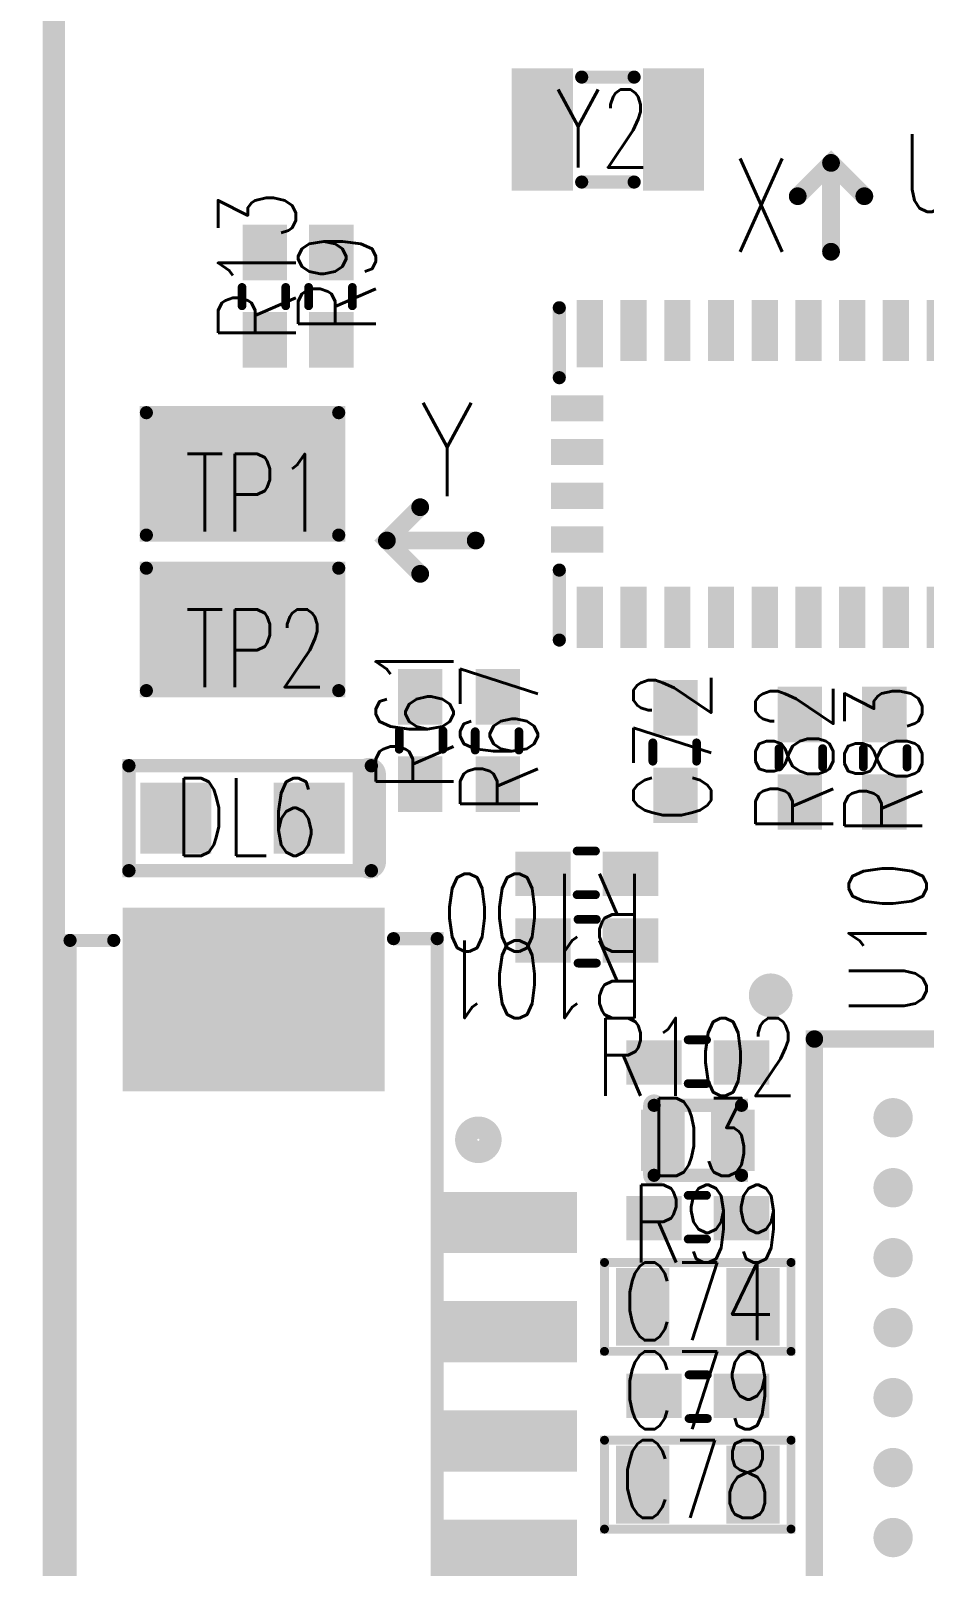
# Model space of a CAD drawing. Extents: x -0.5 to 45.5, y -0.5 to 45.5.
# Drawn here: x -0.26 to 9.96, y 12.53 to 30.09 of the extents above; entities that cross this region are included whole.
import ezdxf

# ---------------------------------------------------------------- set-up
doc = ezdxf.new("R2010")
doc.units = 0
doc.layers.get('0').update_dxf_attribs({"linetype": 'CONTINUOUS'})
for name, color, linetype in [('2D_LINE_22', 6, 'CONTINUOUS'), ('BOARD_OUTLINE_00', 5, 'CONTINUOUS'), ('DRIL_NPLTE_THRU_01', 3, 'CONTINUOUS'), ('DRIL_NPLTE_THRU_02', 23, 'CONTINUOUS'), ('DRIL_NPLTE_THRU_03', 2, 'CONTINUOUS'), ('DRIL_NPLTE_THRU_04', 4, 'CONTINUOUS'), ('DRIL_NPLTE_THRU_05', 43, 'CONTINUOUS'), ('DRIL_NPLTE_THRU_06', 1, 'CONTINUOUS'), ('DRIL_PLTE_THRU_01', 3, 'CONTINUOUS'), ('DRIL_PLTE_THRU_02', 23, 'CONTINUOUS'), ('DRIL_PLTE_THRU_03', 2, 'CONTINUOUS'), ('DRIL_PLTE_THRU_04', 4, 'CONTINUOUS'), ('DRIL_PLTE_THRU_05', 43, 'CONTINUOUS'), ('DRIL_PLTE_THRU_06', 1, 'CONTINUOUS'), ('PADS_BOT', 1, 'CONTINUOUS'), ('PADS_INNER', 3, 'CONTINUOUS'), ('PADS_TOP', 3, 'CONTINUOUS'), ('PART_NAME_01', 6, 'CONTINUOUS'), ('PART_TOP_2DLINE_00', 6, 'CONTINUOUS'), ('PART_TOP_2DLINE_01', 6, 'CONTINUOUS'), ('TEXT_22', 6, 'CONTINUOUS')]:
    doc.layers.add(name, color=color, linetype=linetype)
doc.styles.add('W0$1524', font='simplex', dxfattribs={"width": 0.75})
doc.styles.add('W0$2032', font='simplex', dxfattribs={"width": 0.75})

# ---------------------------------------------------------------- blocks, each defined once
blk = doc.blocks.new('BOARD_152')
at = {"layer": 'BOARD_OUTLINE_00', "const_width": 0.254}
blk.add_lwpolyline([(13.5, 37.5), (58.5, 37.5), (58.5, 82.5), (13.5, 82.5)], close=True, dxfattribs=at)
blk = doc.blocks.new('SMOOTH_0$2032')
at = {"const_width": 0.1016}
blk.add_lwpolyline([(-0.0508, 0, 1), (0.0508, 0, 1)], format="xyb", close=True, dxfattribs=at)
blk = doc.blocks.new('DRAWING_57')
at = {"layer": '2D_LINE_22', "const_width": 0.203}
blk.add_lwpolyline([(0, 0), (0, 1.016)], dxfattribs=at)
at = {"layer": '2D_LINE_22'}
for p in [(0, 1.016), (0, 0)]:
    blk.add_blockref('SMOOTH_0$2032', p, dxfattribs=at)
blk = doc.blocks.new('DRAWING_58')
at = {"layer": '2D_LINE_22', "const_width": 0.203}
blk.add_lwpolyline([(0, 0), (0.381, 0.381), (0.762, 0)], dxfattribs=at)
at = {"layer": '2D_LINE_22'}
for p in [(0.381, 0.381), (0, 0), (0.762, 0)]:
    blk.add_blockref('SMOOTH_0$2032', p, dxfattribs=at)
blk = doc.blocks.new('DRAWING_59')
at = {"layer": '2D_LINE_22', "const_width": 0.203}
blk.add_lwpolyline([(0, 0), (-1.016, 0)], dxfattribs=at)
at = {"layer": '2D_LINE_22'}
for p in [(-1.016, 0), (0, 0)]:
    blk.add_blockref('SMOOTH_0$2032', p, dxfattribs=at)
blk = doc.blocks.new('DRAWING_60')
at = {"layer": '2D_LINE_22', "const_width": 0.203}
blk.add_lwpolyline([(0, 0), (-0.381, 0.381), (0, 0.762)], dxfattribs=at)
at = {"layer": '2D_LINE_22'}
for p in [(0, 0.762), (-0.381, 0.381), (0, 0)]:
    blk.add_blockref('SMOOTH_0$2032', p, dxfattribs=at)
blk = doc.blocks.new('SMOOTH_0$1')
at = {"const_width": 0.05}
blk.add_lwpolyline([(-0.025, 0, 1), (0.025, 0, 1)], format="xyb", close=True, dxfattribs=at)
blk = doc.blocks.new('PART_BODY_TOP_22')
at = {"layer": 'PART_TOP_2DLINE_00', "const_width": 0.1}
for points in [[(0.1, 0.26), (-0.11, 0.26)], [(0.1, -0.24), (-0.11, -0.24)]]:
    blk.add_lwpolyline(points, dxfattribs=at)
at = {"layer": 'PART_TOP_2DLINE_00'}
for p in [(-0.11, 0.26), (0.1, 0.26), (-0.11, -0.24), (0.1, -0.24)]:
    blk.add_blockref('SMOOTH_0$1', p, dxfattribs=at)
blk = doc.blocks.new('DRIL_HOLE_0')
blk.add_lwpolyline([(0, 0, 1), (0, 0, 1)], format="xyb", close=True)
blk = doc.blocks.new('PAD_0')
blk.add_lwpolyline([(0, 0, 1), (0, 0, 1)], format="xyb", close=True)
blk = doc.blocks.new('PAD_1')
at = {"const_width": 0.508}
blk.add_lwpolyline([(-0.3175, 0), (0.3175, 0)], dxfattribs=at)
blk = doc.blocks.new('STK_TOP_6')
at = {"layer": 'DRIL_PLTE_THRU_01'}
blk.add_blockref('DRIL_HOLE_0', (0, 0), dxfattribs=at)
at = {"layer": 'DRIL_PLTE_THRU_02'}
blk.add_blockref('DRIL_HOLE_0', (0, 0), dxfattribs=at)
at = {"layer": 'DRIL_PLTE_THRU_03'}
blk.add_blockref('DRIL_HOLE_0', (0, 0), dxfattribs=at)
at = {"layer": 'DRIL_PLTE_THRU_04'}
blk.add_blockref('DRIL_HOLE_0', (0, 0), dxfattribs=at)
at = {"layer": 'DRIL_PLTE_THRU_05'}
blk.add_blockref('DRIL_HOLE_0', (0, 0), dxfattribs=at)
at = {"layer": 'DRIL_PLTE_THRU_06'}
blk.add_blockref('DRIL_HOLE_0', (0, 0), dxfattribs=at)
at = {"layer": 'PADS_BOT'}
blk.add_blockref('PAD_0', (0, 0), dxfattribs=at)
at = {"layer": 'PADS_INNER'}
blk.add_blockref('PAD_0', (0, 0), dxfattribs=at)
at = {"layer": 'PADS_TOP'}
blk.add_blockref('PAD_1', (0, 0), dxfattribs=at)
blk = doc.blocks.new('SYM_TOP_2')
for name, p in [('STK_TOP_6', (-0.5, 0)), ('PART_BODY_TOP_22', (0, 0)), ('STK_TOP_6', (0.5, 0))]:
    blk.add_blockref(name, p)
blk = doc.blocks.new('PART_TOP_69')
blk.add_blockref('SYM_TOP_2', (0, 0))
at = {"layer": 'PART_NAME_01', "style": 'W0$1524', "width": 0.75}
blk.add_text('C72', height=0.889, dxfattribs=at).set_placement((-0.8128, -0.4064))
blk = doc.blocks.new('SMOOTH_0$1016')
at = {"const_width": 0.0508}
blk.add_lwpolyline([(-0.0254, 0, 1), (0.0254, 0, 1)], format="xyb", close=True, dxfattribs=at)
blk = doc.blocks.new('PART_BODY_TOP_23')
at = {"layer": 'PART_TOP_2DLINE_01', "const_width": 0.1016}
blk.add_lwpolyline([(-1.0668, 0.508), (-1.0668, -0.508), (1.0668, -0.508), (1.0668, 0.508), (-1.0668, 0.508)], dxfattribs=at)
at = {"layer": 'PART_TOP_2DLINE_01'}
for p in [(-1.0668, 0.508), (-1.0668, 0.508), (1.0668, 0.508), (-1.0668, -0.508), (1.0668, -0.508)]:
    blk.add_blockref('SMOOTH_0$1016', p, dxfattribs=at)
blk = doc.blocks.new('PAD_2')
at = {"const_width": 0.6096}
blk.add_lwpolyline([(-0.4445, 0), (0.4445, 0)], dxfattribs=at)
blk = doc.blocks.new('STK_TOP_7')
at = {"layer": 'DRIL_NPLTE_THRU_01'}
blk.add_blockref('DRIL_HOLE_0', (0, 0), dxfattribs=at)
at = {"layer": 'DRIL_NPLTE_THRU_02'}
blk.add_blockref('DRIL_HOLE_0', (0, 0), dxfattribs=at)
at = {"layer": 'DRIL_NPLTE_THRU_03'}
blk.add_blockref('DRIL_HOLE_0', (0, 0), dxfattribs=at)
at = {"layer": 'DRIL_NPLTE_THRU_04'}
blk.add_blockref('DRIL_HOLE_0', (0, 0), dxfattribs=at)
at = {"layer": 'DRIL_NPLTE_THRU_05'}
blk.add_blockref('DRIL_HOLE_0', (0, 0), dxfattribs=at)
at = {"layer": 'DRIL_NPLTE_THRU_06'}
blk.add_blockref('DRIL_HOLE_0', (0, 0), dxfattribs=at)
at = {"layer": 'PADS_BOT'}
blk.add_blockref('PAD_0', (0, 0), dxfattribs=at)
at = {"layer": 'PADS_INNER'}
blk.add_blockref('PAD_0', (0, 0), dxfattribs=at)
at = {"layer": 'PADS_TOP', "rotation": 90}
blk.add_blockref('PAD_2', (0, 0), dxfattribs=at)
blk = doc.blocks.new('SYM_TOP_3')
for name, p in [('STK_TOP_7', (-0.63, 0)), ('STK_TOP_7', (0.63, 0)), ('PART_BODY_TOP_23', (0, 0))]:
    blk.add_blockref(name, p)
blk = doc.blocks.new('PART_TOP_71')
blk.add_blockref('SYM_TOP_3', (0, 0))
at = {"layer": 'PART_NAME_01', "style": 'W0$1524', "width": 0.75}
blk.add_text('C74', height=0.889, rotation=180, dxfattribs=at).set_placement((0.8636, 0.381))
blk = doc.blocks.new('PART_TOP_75')
blk.add_blockref('SYM_TOP_3', (0, 0))
at = {"layer": 'PART_NAME_01', "style": 'W0$1524', "width": 0.75}
blk.add_text('C78', height=0.889, rotation=180, dxfattribs=at).set_placement((0.889, 0.381))
blk = doc.blocks.new('PART_TOP_76')
blk.add_blockref('SYM_TOP_2', (0, 0))
at = {"layer": 'PART_NAME_01', "style": 'W0$1524', "width": 0.75}
blk.add_text('C79', height=0.889, rotation=180, dxfattribs=at).set_placement((0.8636, 0.381))
blk = doc.blocks.new('SMOOTH_0$1524')
at = {"const_width": 0.0762}
blk.add_lwpolyline([(-0.0381, 0, 1), (0.0381, 0, 1)], format="xyb", close=True, dxfattribs=at)
blk = doc.blocks.new('SMOOTH_0$381')
at = {"const_width": 0.1905}
blk.add_lwpolyline([(-0.09525, 0, 1), (0.09525, 0, 1)], format="xyb", close=True, dxfattribs=at)
blk = doc.blocks.new('PART_BODY_TOP_31')
at = {"layer": 'PART_TOP_2DLINE_01'}
for points, const_width in [([(-0.6, -1.4732), (0.6, -1.4732), (0.6, 1.3), (-0.6, 1.3), (-0.6, -1.4732)], 0.1524), ([(-0.5, -1.4498), (0.5, -1.4498)], 0.381)]:
    blk.add_lwpolyline(points, dxfattribs=dict(at, const_width=const_width))
for name, p in [('SMOOTH_0$1524', (-0.6, 1.3)), ('SMOOTH_0$1524', (0.6, 1.3)), ('SMOOTH_0$381', (-0.5, -1.4498)), ('SMOOTH_0$1524', (-0.6, -1.4732)), ('SMOOTH_0$1524', (-0.6, -1.4732)), ('SMOOTH_0$381', (0.5, -1.4498)), ('SMOOTH_0$1524', (0.6, -1.4732))]:
    blk.add_blockref(name, p, dxfattribs=at)
blk = doc.blocks.new('PAD_7')
at = {"const_width": 0.8128}
blk.add_lwpolyline([(-0.4064, 0), (0.4064, 0)], dxfattribs=at)
blk = doc.blocks.new('STK_TOP_16')
at = {"layer": 'DRIL_NPLTE_THRU_01'}
blk.add_blockref('DRIL_HOLE_0', (0, 0), dxfattribs=at)
at = {"layer": 'DRIL_NPLTE_THRU_02'}
blk.add_blockref('DRIL_HOLE_0', (0, 0), dxfattribs=at)
at = {"layer": 'DRIL_NPLTE_THRU_03'}
blk.add_blockref('DRIL_HOLE_0', (0, 0), dxfattribs=at)
at = {"layer": 'DRIL_NPLTE_THRU_04'}
blk.add_blockref('DRIL_HOLE_0', (0, 0), dxfattribs=at)
at = {"layer": 'DRIL_NPLTE_THRU_05'}
blk.add_blockref('DRIL_HOLE_0', (0, 0), dxfattribs=at)
at = {"layer": 'DRIL_NPLTE_THRU_06'}
blk.add_blockref('DRIL_HOLE_0', (0, 0), dxfattribs=at)
at = {"layer": 'PADS_BOT'}
blk.add_blockref('PAD_0', (0, 0), dxfattribs=at)
at = {"layer": 'PADS_INNER'}
blk.add_blockref('PAD_0', (0, 0), dxfattribs=at)
at = {"layer": 'PADS_TOP'}
blk.add_blockref('PAD_7', (0, 0), dxfattribs=at)
blk = doc.blocks.new('SYM_TOP_11')
for name, p in [('PART_BODY_TOP_31', (0, 0)), ('STK_TOP_16', (0, 0.762)), ('STK_TOP_16', (0, -0.762))]:
    blk.add_blockref(name, p)
blk = doc.blocks.new('PART_TOP_101')
blk.add_blockref('SYM_TOP_11', (0, 0))
at = {"layer": 'PART_NAME_01', "style": 'W0$1524', "width": 0.75}
blk.add_text('DL6', height=0.889, rotation=270, dxfattribs=at).set_placement((-0.4318, 0.7874))
blk = doc.blocks.new('SMOOTH_0$15')
at = {"const_width": 0.075}
blk.add_lwpolyline([(-0.0375, 0, 1), (0.0375, 0, 1)], format="xyb", close=True, dxfattribs=at)
blk = doc.blocks.new('PART_BODY_TOP_34')
at = {"layer": 'PART_TOP_2DLINE_01', "const_width": 0.254}
blk.add_lwpolyline([(-3.93072, 2.57, 1), (-4.20928, 2.57, 1)], format="xyb", close=True, dxfattribs=at)
at = {"layer": 'PART_TOP_2DLINE_01', "const_width": 0.15}
for points in [[(-6.37, 1.6), (-6.37, 2.1), (6.37, 2.1), (6.37, 1.6)], [(-6.35, -1.6), (-6.35, -2.1), (6.38, -2.1), (6.38, -1.6)]]:
    blk.add_lwpolyline(points, dxfattribs=at)
at = {"layer": 'PART_TOP_2DLINE_01'}
for p in [(-6.37, 2.1), (6.37, 2.1), (-6.37, 1.6), (6.37, 1.6), (-6.35, -1.6), (6.38, -1.6), (-6.35, -2.1), (6.38, -2.1)]:
    blk.add_blockref('SMOOTH_0$15', p, dxfattribs=at)
blk = doc.blocks.new('PAD_9')
at = {"const_width": 0.7}
blk.add_lwpolyline([(-0.8, 0), (0.8, 0)], dxfattribs=at)
blk = doc.blocks.new('STK_TOP_21')
at = {"layer": 'DRIL_NPLTE_THRU_01'}
blk.add_blockref('DRIL_HOLE_0', (0, 0), dxfattribs=at)
at = {"layer": 'DRIL_NPLTE_THRU_02'}
blk.add_blockref('DRIL_HOLE_0', (0, 0), dxfattribs=at)
at = {"layer": 'DRIL_NPLTE_THRU_03'}
blk.add_blockref('DRIL_HOLE_0', (0, 0), dxfattribs=at)
at = {"layer": 'DRIL_NPLTE_THRU_04'}
blk.add_blockref('DRIL_HOLE_0', (0, 0), dxfattribs=at)
at = {"layer": 'DRIL_NPLTE_THRU_05'}
blk.add_blockref('DRIL_HOLE_0', (0, 0), dxfattribs=at)
at = {"layer": 'DRIL_NPLTE_THRU_06'}
blk.add_blockref('DRIL_HOLE_0', (0, 0), dxfattribs=at)
at = {"layer": 'PADS_BOT'}
blk.add_blockref('PAD_0', (0, 0), dxfattribs=at)
at = {"layer": 'PADS_INNER'}
blk.add_blockref('PAD_0', (0, 0), dxfattribs=at)
at = {"layer": 'PADS_TOP', "rotation": 90}
blk.add_blockref('PAD_9', (0, 0), dxfattribs=at)
blk = doc.blocks.new('PAD_10')
at = {"const_width": 2.1}
blk.add_lwpolyline([(-1.5, 0), (1.5, 0)], dxfattribs=at)
blk = doc.blocks.new('STK_TOP_22')
at = {"layer": 'DRIL_NPLTE_THRU_01'}
blk.add_blockref('DRIL_HOLE_0', (0, 0), dxfattribs=at)
at = {"layer": 'DRIL_NPLTE_THRU_02'}
blk.add_blockref('DRIL_HOLE_0', (0, 0), dxfattribs=at)
at = {"layer": 'DRIL_NPLTE_THRU_03'}
blk.add_blockref('DRIL_HOLE_0', (0, 0), dxfattribs=at)
at = {"layer": 'DRIL_NPLTE_THRU_04'}
blk.add_blockref('DRIL_HOLE_0', (0, 0), dxfattribs=at)
at = {"layer": 'DRIL_NPLTE_THRU_05'}
blk.add_blockref('DRIL_HOLE_0', (0, 0), dxfattribs=at)
at = {"layer": 'DRIL_NPLTE_THRU_06'}
blk.add_blockref('DRIL_HOLE_0', (0, 0), dxfattribs=at)
at = {"layer": 'PADS_BOT'}
blk.add_blockref('PAD_0', (0, 0), dxfattribs=at)
at = {"layer": 'PADS_INNER'}
blk.add_blockref('PAD_0', (0, 0), dxfattribs=at)
at = {"layer": 'PADS_TOP', "rotation": 90}
blk.add_blockref('PAD_10', (0, 0), dxfattribs=at)
blk = doc.blocks.new('SYM_TOP_14')
for name, p in [('STK_TOP_21', (-3.125, 2.9)), ('STK_TOP_21', (-1.875, 2.9)), ('STK_TOP_21', (-0.625, 2.9)), ('STK_TOP_21', (0.625, 2.9)), ('STK_TOP_21', (1.875, 2.9)), ('STK_TOP_21', (3.125, 2.9)), ('PART_BODY_TOP_34', (0, 0)), ('STK_TOP_22', (-5.675, 0)), ('STK_TOP_22', (5.675, 0))]:
    blk.add_blockref(name, p)
blk = doc.blocks.new('PART_TOP_120')
blk.add_blockref('SYM_TOP_14', (0, 0))
at = {"layer": 'PART_NAME_01', "style": 'W0$1524', "width": 0.75}
blk.add_text('J1', height=0.889, rotation=90, dxfattribs=at).set_placement((7.9248, 1.2446))
blk = doc.blocks.new('PART_TOP_140')
blk.add_blockref('SYM_TOP_2', (0, 0))
at = {"layer": 'PART_NAME_01', "style": 'W0$1524', "width": 0.75}
blk.add_text('R100', height=0.889, rotation=180, dxfattribs=at).set_placement((0.6604, 0))
blk = doc.blocks.new('PART_TOP_141')
blk.add_blockref('SYM_TOP_2', (0, 0))
at = {"layer": 'PART_NAME_01', "style": 'W0$1524', "width": 0.75}
blk.add_text('R101', height=0.889, dxfattribs=at).set_placement((-0.6604, 0))
blk = doc.blocks.new('PART_TOP_142')
blk.add_blockref('SYM_TOP_2', (0, 0))
at = {"layer": 'PART_NAME_01', "style": 'W0$1524', "width": 0.75}
blk.add_text('R102', height=0.889, dxfattribs=at).set_placement((-1.1684, -0.381))
blk = doc.blocks.new('PART_TOP_150')
blk.add_blockref('SYM_TOP_2', (0, 0))
at = {"layer": 'PART_NAME_01', "style": 'W0$1524', "width": 0.75}
blk.add_text('R13', height=0.889, dxfattribs=at).set_placement((-0.5334, -0.3556))
blk = doc.blocks.new('PART_TOP_203')
blk.add_blockref('SYM_TOP_2', (0, 0))
at = {"layer": 'PART_NAME_01', "style": 'W0$1524', "width": 0.75}
blk.add_text('R61', height=0.889, rotation=180, dxfattribs=at).set_placement((0.584, 0.381))
blk = doc.blocks.new('PART_TOP_209')
blk.add_blockref('SYM_TOP_2', (0, 0))
at = {"layer": 'PART_NAME_01', "style": 'W0$1524', "width": 0.75}
blk.add_text('R67', height=0.889, dxfattribs=at).set_placement((-0.8382, -0.4572))
blk = doc.blocks.new('PART_TOP_226')
blk.add_blockref('SYM_TOP_2', (0, 0))
at = {"layer": 'PART_NAME_01', "style": 'W0$1524', "width": 0.75}
blk.add_text('R82', height=0.889, rotation=180, dxfattribs=at).set_placement((0.8636, 0.381))
blk = doc.blocks.new('PART_TOP_227')
blk.add_blockref('SYM_TOP_2', (0, 0))
at = {"layer": 'PART_NAME_01', "style": 'W0$1524', "width": 0.75}
blk.add_text('R83', height=0.889, rotation=180, dxfattribs=at).set_placement((0.889, 0.432))
blk = doc.blocks.new('PART_TOP_234')
blk.add_blockref('SYM_TOP_2', (0, 0))
at = {"layer": 'PART_NAME_01', "style": 'W0$1524', "width": 0.75}
blk.add_text('R9', height=0.889, dxfattribs=at).set_placement((-0.4318, -0.508))
blk = doc.blocks.new('PART_TOP_244')
blk.add_blockref('SYM_TOP_2', (0, 0))
at = {"layer": 'PART_NAME_01', "style": 'W0$1524', "width": 0.75}
blk.add_text('R99', height=0.889, dxfattribs=at).set_placement((-0.762, -0.508))
blk = doc.blocks.new('SMOOTH_0$2')
at = {"const_width": 0.1}
blk.add_lwpolyline([(-0.05, 0, 1), (0.05, 0, 1)], format="xyb", close=True, dxfattribs=at)
blk = doc.blocks.new('PART_BODY_TOP_46')
at = {"layer": 'PART_TOP_2DLINE_01', "const_width": 0.2}
blk.add_lwpolyline([(-4.5, -4.5), (-4.5, 3.7), (-3.7, 4.5), (4.5, 4.5), (4.5, -4.5)], close=True, dxfattribs=at)
at = {"layer": 'PART_TOP_2DLINE_01'}
for p in [(-3.7, 4.5), (4.5, 4.5), (-4.5, 3.7), (-4.5, -4.5), (4.5, -4.5)]:
    blk.add_blockref('SMOOTH_0$2', p, dxfattribs=at)
blk = doc.blocks.new('PAD_17')
at = {"const_width": 0.225}
blk.add_lwpolyline([(0, -0.1125, 1), (0, 0.1125, 1)], format="xyb", close=True, dxfattribs=at)
blk = doc.blocks.new('STK_TOP_34')
at = {"layer": 'DRIL_NPLTE_THRU_01'}
blk.add_blockref('DRIL_HOLE_0', (0, 0), dxfattribs=at)
at = {"layer": 'DRIL_NPLTE_THRU_02'}
blk.add_blockref('DRIL_HOLE_0', (0, 0), dxfattribs=at)
at = {"layer": 'DRIL_NPLTE_THRU_03'}
blk.add_blockref('DRIL_HOLE_0', (0, 0), dxfattribs=at)
at = {"layer": 'DRIL_NPLTE_THRU_04'}
blk.add_blockref('DRIL_HOLE_0', (0, 0), dxfattribs=at)
at = {"layer": 'DRIL_NPLTE_THRU_05'}
blk.add_blockref('DRIL_HOLE_0', (0, 0), dxfattribs=at)
at = {"layer": 'DRIL_NPLTE_THRU_06'}
blk.add_blockref('DRIL_HOLE_0', (0, 0), dxfattribs=at)
at = {"layer": 'PADS_BOT'}
blk.add_blockref('PAD_0', (0, 0), dxfattribs=at)
at = {"layer": 'PADS_INNER'}
blk.add_blockref('PAD_0', (0, 0), dxfattribs=at)
at = {"layer": 'PADS_TOP'}
blk.add_blockref('PAD_17', (0, 0), dxfattribs=at)
blk = doc.blocks.new('PAD_16')
at = {"const_width": 0.25}
blk.add_lwpolyline([(0, -0.125, 1), (0, 0.125, 1)], format="xyb", close=True, dxfattribs=at)
blk = doc.blocks.new('STK_TOP_33')
at = {"layer": 'DRIL_NPLTE_THRU_01'}
blk.add_blockref('DRIL_HOLE_0', (0, 0), dxfattribs=at)
at = {"layer": 'DRIL_NPLTE_THRU_02'}
blk.add_blockref('DRIL_HOLE_0', (0, 0), dxfattribs=at)
at = {"layer": 'DRIL_NPLTE_THRU_03'}
blk.add_blockref('DRIL_HOLE_0', (0, 0), dxfattribs=at)
at = {"layer": 'DRIL_NPLTE_THRU_04'}
blk.add_blockref('DRIL_HOLE_0', (0, 0), dxfattribs=at)
at = {"layer": 'DRIL_NPLTE_THRU_05'}
blk.add_blockref('DRIL_HOLE_0', (0, 0), dxfattribs=at)
at = {"layer": 'DRIL_NPLTE_THRU_06'}
blk.add_blockref('DRIL_HOLE_0', (0, 0), dxfattribs=at)
at = {"layer": 'PADS_BOT'}
blk.add_blockref('PAD_0', (0, 0), dxfattribs=at)
at = {"layer": 'PADS_INNER'}
blk.add_blockref('PAD_0', (0, 0), dxfattribs=at)
at = {"layer": 'PADS_TOP'}
blk.add_blockref('PAD_16', (0, 0), dxfattribs=at)
blk = doc.blocks.new('SYM_TOP_26')
for name, p in [('STK_TOP_33', (4.9, 5.2)), ('PART_BODY_TOP_46', (0, 0)), ('STK_TOP_34', (-3.6, 3.6)), ('STK_TOP_34', (-2.8, 3.6)), ('STK_TOP_34', (-2, 3.6)), ('STK_TOP_34', (-1.2, 3.6)), ('STK_TOP_34', (-0.4, 3.6)), ('STK_TOP_34', (0.4, 3.6)), ('STK_TOP_34', (1.2, 3.6)), ('STK_TOP_34', (2, 3.6)), ('STK_TOP_34', (2.8, 3.6)), ('STK_TOP_34', (3.6, 3.6)), ('STK_TOP_34', (-3.6, 2.8)), ('STK_TOP_34', (-2.8, 2.8)), ('STK_TOP_34', (-2, 2.8)), ('STK_TOP_34', (-1.2, 2.8)), ('STK_TOP_34', (-0.4, 2.8)), ('STK_TOP_34', (0.4, 2.8)), ('STK_TOP_34', (1.2, 2.8)), ('STK_TOP_34', (2, 2.8)), ('STK_TOP_34', (2.8, 2.8)), ('STK_TOP_34', (3.6, 2.8)), ('STK_TOP_34', (-3.6, 2)), ('STK_TOP_34', (-2.8, 2)), ('STK_TOP_34', (-2, 2)), ('STK_TOP_34', (-1.2, 2)), ('STK_TOP_34', (-0.4, 2)), ('STK_TOP_34', (0.4, 2)), ('STK_TOP_34', (1.2, 2)), ('STK_TOP_34', (2, 2)), ('STK_TOP_34', (2.8, 2)), ('STK_TOP_34', (3.6, 2)), ('STK_TOP_34', (-3.6, 1.2)), ('STK_TOP_34', (-2.8, 1.2)), ('STK_TOP_34', (-2, 1.2)), ('STK_TOP_34', (-1.2, 1.2)), ('STK_TOP_34', (-0.4, 1.2)), ('STK_TOP_34', (0.4, 1.2)), ('STK_TOP_34', (1.2, 1.2)), ('STK_TOP_34', (2, 1.2)), ('STK_TOP_34', (2.8, 1.2)), ('STK_TOP_34', (3.6, 1.2)), ('STK_TOP_34', (-3.6, 0.4)), ('STK_TOP_34', (-2.8, 0.4)), ('STK_TOP_34', (-2, 0.4)), ('STK_TOP_34', (-1.2, 0.4)), ('STK_TOP_34', (-0.4, 0.4)), ('STK_TOP_34', (0.4, 0.4)), ('STK_TOP_34', (1.2, 0.4)), ('STK_TOP_34', (2, 0.4)), ('STK_TOP_34', (2.8, 0.4)), ('STK_TOP_34', (3.6, 0.4)), ('STK_TOP_34', (-3.6, -0.4)), ('STK_TOP_34', (-2.8, -0.4)), ('STK_TOP_34', (-2, -0.4)), ('STK_TOP_34', (-1.2, -0.4)), ('STK_TOP_34', (-0.4, -0.4)), ('STK_TOP_34', (0.4, -0.4)), ('STK_TOP_34', (1.2, -0.4)), ('STK_TOP_34', (2, -0.4)), ('STK_TOP_34', (2.8, -0.4)), ('STK_TOP_34', (3.6, -0.4)), ('STK_TOP_34', (-3.6, -1.2)), ('STK_TOP_34', (-2.8, -1.2)), ('STK_TOP_34', (-2, -1.2)), ('STK_TOP_34', (-1.2, -1.2)), ('STK_TOP_34', (-0.4, -1.2)), ('STK_TOP_34', (0.4, -1.2)), ('STK_TOP_34', (1.2, -1.2)), ('STK_TOP_34', (2, -1.2)), ('STK_TOP_34', (2.8, -1.2)), ('STK_TOP_34', (3.6, -1.2)), ('STK_TOP_34', (-3.6, -2)), ('STK_TOP_34', (-2.8, -2)), ('STK_TOP_34', (-2, -2)), ('STK_TOP_34', (-1.2, -2)), ('STK_TOP_34', (-0.4, -2)), ('STK_TOP_34', (0.4, -2)), ('STK_TOP_34', (1.2, -2)), ('STK_TOP_34', (2, -2)), ('STK_TOP_34', (2.8, -2)), ('STK_TOP_34', (3.6, -2)), ('STK_TOP_34', (-3.6, -2.8)), ('STK_TOP_34', (-2.8, -2.8)), ('STK_TOP_34', (-2, -2.8)), ('STK_TOP_34', (-1.2, -2.8)), ('STK_TOP_34', (-0.4, -2.8)), ('STK_TOP_34', (0.4, -2.8)), ('STK_TOP_34', (1.2, -2.8)), ('STK_TOP_34', (2, -2.8)), ('STK_TOP_34', (2.8, -2.8)), ('STK_TOP_34', (3.6, -2.8)), ('STK_TOP_34', (-3.6, -3.6)), ('STK_TOP_34', (-2.8, -3.6)), ('STK_TOP_34', (-2, -3.6)), ('STK_TOP_34', (-1.2, -3.6)), ('STK_TOP_34', (-0.4, -3.6)), ('STK_TOP_34', (0.4, -3.6)), ('STK_TOP_34', (1.2, -3.6)), ('STK_TOP_34', (2, -3.6)), ('STK_TOP_34', (2.8, -3.6)), ('STK_TOP_34', (3.6, -3.6)), ('STK_TOP_33', (-5, -5))]:
    blk.add_blockref(name, p)
blk = doc.blocks.new('PART_TOP_247')
blk.add_blockref('SYM_TOP_26', (0, 0))
at = {"layer": 'PART_NAME_01', "style": 'W0$1524', "width": 0.75}
blk.add_text('U10', height=0.889, rotation=180, dxfattribs=at).set_placement((-4.764, -3.218))
blk = doc.blocks.new('PART_BODY_TOP_53')
at = {"layer": 'PART_TOP_2DLINE_01', "const_width": 0.15}
for points in [[(0.45, 0.6), (1.05, 0.6)], [(1.05, -0.6), (0.45, -0.6)]]:
    blk.add_lwpolyline(points, dxfattribs=at)
at = {"layer": 'PART_TOP_2DLINE_01'}
for p in [(0.45, 0.6), (1.05, 0.6), (0.45, -0.6), (1.05, -0.6)]:
    blk.add_blockref('SMOOTH_0$15', p, dxfattribs=at)
blk = doc.blocks.new('PAD_25')
at = {"const_width": 0.7}
blk.add_lwpolyline([(-0.7, 0), (0.7, 0)], dxfattribs=at)
blk = doc.blocks.new('STK_TOP_44')
at = {"layer": 'DRIL_NPLTE_THRU_01'}
blk.add_blockref('DRIL_HOLE_0', (0, 0), dxfattribs=at)
at = {"layer": 'DRIL_NPLTE_THRU_02'}
blk.add_blockref('DRIL_HOLE_0', (0, 0), dxfattribs=at)
at = {"layer": 'DRIL_NPLTE_THRU_03'}
blk.add_blockref('DRIL_HOLE_0', (0, 0), dxfattribs=at)
at = {"layer": 'DRIL_NPLTE_THRU_04'}
blk.add_blockref('DRIL_HOLE_0', (0, 0), dxfattribs=at)
at = {"layer": 'DRIL_NPLTE_THRU_05'}
blk.add_blockref('DRIL_HOLE_0', (0, 0), dxfattribs=at)
at = {"layer": 'DRIL_NPLTE_THRU_06'}
blk.add_blockref('DRIL_HOLE_0', (0, 0), dxfattribs=at)
at = {"layer": 'PADS_BOT'}
blk.add_blockref('PAD_0', (0, 0), dxfattribs=at)
at = {"layer": 'PADS_INNER'}
blk.add_blockref('PAD_0', (0, 0), dxfattribs=at)
at = {"layer": 'PADS_TOP', "rotation": 90}
blk.add_blockref('PAD_25', (0, 0), dxfattribs=at)
blk = doc.blocks.new('SYM_TOP_33')
for name, p in [('STK_TOP_44', (0, 0)), ('STK_TOP_44', (1.5, 0)), ('PART_BODY_TOP_53', (0, 0))]:
    blk.add_blockref(name, p)
blk = doc.blocks.new('PART_TOP_256')
blk.add_blockref('SYM_TOP_33', (0, 0))
at = {"layer": 'PART_NAME_01', "style": 'W0$1524', "width": 0.75}
blk.add_text('Y2', height=0.889, dxfattribs=at).set_placement((0.1524, -0.4318))
blk = doc.blocks.new('PART_BODY_TOP_55')
at = {"layer": 'PART_TOP_2DLINE_01', "const_width": 0.15}
for points in [[(-2.6, 1.9), (-2.6, 1.1)], [(2.6, 1.9), (2.6, 1.1)], [(-2.6, -1.1), (-2.6, -1.9)], [(2.6, -1.1), (2.6, -1.9)]]:
    blk.add_lwpolyline(points, dxfattribs=at)
at = {"layer": 'PART_TOP_2DLINE_01'}
for p in [(-2.6, 1.9), (2.6, 1.9), (-2.6, 1.1), (2.6, 1.1), (-2.6, -1.1), (2.6, -1.1), (-2.6, -1.9), (2.6, -1.9)]:
    blk.add_blockref('SMOOTH_0$15', p, dxfattribs=at)
blk = doc.blocks.new('PAD_27')
at = {"const_width": 0.3}
blk.add_lwpolyline([(-0.385, 0), (0.385, 0)], dxfattribs=at)
blk = doc.blocks.new('STK_TOP_47')
at = {"layer": 'DRIL_NPLTE_THRU_01'}
blk.add_blockref('DRIL_HOLE_0', (0, 0), dxfattribs=at)
at = {"layer": 'DRIL_NPLTE_THRU_02'}
blk.add_blockref('DRIL_HOLE_0', (0, 0), dxfattribs=at)
at = {"layer": 'DRIL_NPLTE_THRU_03'}
blk.add_blockref('DRIL_HOLE_0', (0, 0), dxfattribs=at)
at = {"layer": 'DRIL_NPLTE_THRU_04'}
blk.add_blockref('DRIL_HOLE_0', (0, 0), dxfattribs=at)
at = {"layer": 'DRIL_NPLTE_THRU_05'}
blk.add_blockref('DRIL_HOLE_0', (0, 0), dxfattribs=at)
at = {"layer": 'DRIL_NPLTE_THRU_06'}
blk.add_blockref('DRIL_HOLE_0', (0, 0), dxfattribs=at)
at = {"layer": 'PADS_BOT'}
blk.add_blockref('PAD_0', (0, 0), dxfattribs=at)
at = {"layer": 'PADS_INNER'}
blk.add_blockref('PAD_0', (0, 0), dxfattribs=at)
at = {"layer": 'PADS_TOP', "rotation": 90}
blk.add_blockref('PAD_27', (0, 0), dxfattribs=at)
blk = doc.blocks.new('PAD_28')
at = {"const_width": 0.3}
blk.add_lwpolyline([(-0.3, 0), (0.3, 0)], dxfattribs=at)
blk = doc.blocks.new('STK_TOP_48')
at = {"layer": 'DRIL_NPLTE_THRU_01'}
blk.add_blockref('DRIL_HOLE_0', (0, 0), dxfattribs=at)
at = {"layer": 'DRIL_NPLTE_THRU_02'}
blk.add_blockref('DRIL_HOLE_0', (0, 0), dxfattribs=at)
at = {"layer": 'DRIL_NPLTE_THRU_03'}
blk.add_blockref('DRIL_HOLE_0', (0, 0), dxfattribs=at)
at = {"layer": 'DRIL_NPLTE_THRU_04'}
blk.add_blockref('DRIL_HOLE_0', (0, 0), dxfattribs=at)
at = {"layer": 'DRIL_NPLTE_THRU_05'}
blk.add_blockref('DRIL_HOLE_0', (0, 0), dxfattribs=at)
at = {"layer": 'DRIL_NPLTE_THRU_06'}
blk.add_blockref('DRIL_HOLE_0', (0, 0), dxfattribs=at)
at = {"layer": 'PADS_BOT'}
blk.add_blockref('PAD_0', (0, 0), dxfattribs=at)
at = {"layer": 'PADS_INNER'}
blk.add_blockref('PAD_0', (0, 0), dxfattribs=at)
at = {"layer": 'PADS_TOP'}
blk.add_blockref('PAD_28', (0, 0), dxfattribs=at)
blk = doc.blocks.new('PAD_20')
at = {"const_width": 0.3}
blk.add_lwpolyline([(-0.35, 0), (0.35, 0)], dxfattribs=at)
blk = doc.blocks.new('STK_TOP_38')
at = {"layer": 'DRIL_NPLTE_THRU_01'}
blk.add_blockref('DRIL_HOLE_0', (0, 0), dxfattribs=at)
at = {"layer": 'DRIL_NPLTE_THRU_02'}
blk.add_blockref('DRIL_HOLE_0', (0, 0), dxfattribs=at)
at = {"layer": 'DRIL_NPLTE_THRU_03'}
blk.add_blockref('DRIL_HOLE_0', (0, 0), dxfattribs=at)
at = {"layer": 'DRIL_NPLTE_THRU_04'}
blk.add_blockref('DRIL_HOLE_0', (0, 0), dxfattribs=at)
at = {"layer": 'DRIL_NPLTE_THRU_05'}
blk.add_blockref('DRIL_HOLE_0', (0, 0), dxfattribs=at)
at = {"layer": 'DRIL_NPLTE_THRU_06'}
blk.add_blockref('DRIL_HOLE_0', (0, 0), dxfattribs=at)
at = {"layer": 'PADS_BOT'}
blk.add_blockref('PAD_0', (0, 0), dxfattribs=at)
at = {"layer": 'PADS_INNER'}
blk.add_blockref('PAD_0', (0, 0), dxfattribs=at)
at = {"layer": 'PADS_TOP', "rotation": 90}
blk.add_blockref('PAD_20', (0, 0), dxfattribs=at)
blk = doc.blocks.new('SYM_TOP_35')
for name, p in [('STK_TOP_47', (-2.25, 1.605)), ('STK_TOP_38', (-1.75, 1.64)), ('STK_TOP_38', (-1.25, 1.64)), ('STK_TOP_38', (-0.75, 1.64)), ('STK_TOP_38', (-0.25, 1.64)), ('STK_TOP_38', (0.25, 1.64)), ('STK_TOP_38', (0.75, 1.64)), ('STK_TOP_38', (1.25, 1.64)), ('STK_TOP_38', (1.75, 1.64)), ('STK_TOP_38', (2.25, 1.64)), ('PART_BODY_TOP_55', (0, 0)), ('STK_TOP_48', (-2.395, 0.75)), ('STK_TOP_48', (2.395, 0.75)), ('STK_TOP_48', (-2.395, 0.25)), ('STK_TOP_48', (2.395, 0.25)), ('STK_TOP_48', (-2.395, -0.25)), ('STK_TOP_48', (2.395, -0.25)), ('STK_TOP_48', (-2.395, -0.75)), ('STK_TOP_48', (2.395, -0.75)), ('STK_TOP_38', (-2.25, -1.64)), ('STK_TOP_38', (-1.75, -1.64)), ('STK_TOP_38', (-1.25, -1.64)), ('STK_TOP_38', (-0.75, -1.64)), ('STK_TOP_38', (-0.25, -1.64)), ('STK_TOP_38', (0.25, -1.64)), ('STK_TOP_38', (0.75, -1.64)), ('STK_TOP_38', (1.25, -1.64)), ('STK_TOP_38', (1.75, -1.64)), ('STK_TOP_38', (2.25, -1.64))]:
    blk.add_blockref(name, p)
blk = doc.blocks.new('PART_TOP_259')
blk.add_blockref('SYM_TOP_35', (0, 0))
at = {"layer": 'PART_NAME_01', "style": 'W0$1524', "width": 0.75}
blk.add_text('U9', height=0.889, dxfattribs=at).set_placement((1.3208, 2.9972))
blk = doc.blocks.new('SMOOTH_0$25')
at = {"const_width": 0.125}
blk.add_lwpolyline([(-0.0625, 0, 1), (0.0625, 0, 1)], format="xyb", close=True, dxfattribs=at)
blk = doc.blocks.new('PART_BODY_TOP_56')
at = {"layer": 'PART_TOP_2DLINE_01'}
for points, const_width in [([(-0.4, -0.5), (-0.4, 0.5), (0.4, 0.5), (0.4, -0.5)], 0.15), ([(-0.4, -0.5), (0.4, -0.5)], 0.25)]:
    blk.add_lwpolyline(points, dxfattribs=dict(at, const_width=const_width))
for name, p in [('SMOOTH_0$15', (-0.4, 0.5)), ('SMOOTH_0$15', (0.4, 0.5)), ('SMOOTH_0$25', (-0.4, -0.5)), ('SMOOTH_0$15', (-0.4, -0.5)), ('SMOOTH_0$25', (0.4, -0.5)), ('SMOOTH_0$15', (0.4, -0.5))]:
    blk.add_blockref(name, p, dxfattribs=at)
blk = doc.blocks.new('PAD_29')
at = {"const_width": 0.5}
blk.add_lwpolyline([(-0.35, 0), (0.35, 0)], dxfattribs=at)
blk = doc.blocks.new('STK_TOP_15')
at = {"layer": 'DRIL_NPLTE_THRU_01'}
blk.add_blockref('DRIL_HOLE_0', (0, 0), dxfattribs=at)
at = {"layer": 'DRIL_NPLTE_THRU_02'}
blk.add_blockref('DRIL_HOLE_0', (0, 0), dxfattribs=at)
at = {"layer": 'DRIL_NPLTE_THRU_03'}
blk.add_blockref('DRIL_HOLE_0', (0, 0), dxfattribs=at)
at = {"layer": 'DRIL_NPLTE_THRU_04'}
blk.add_blockref('DRIL_HOLE_0', (0, 0), dxfattribs=at)
at = {"layer": 'DRIL_NPLTE_THRU_05'}
blk.add_blockref('DRIL_HOLE_0', (0, 0), dxfattribs=at)
at = {"layer": 'DRIL_NPLTE_THRU_06'}
blk.add_blockref('DRIL_HOLE_0', (0, 0), dxfattribs=at)
at = {"layer": 'PADS_BOT'}
blk.add_blockref('PAD_0', (0, 0), dxfattribs=at)
at = {"layer": 'PADS_INNER'}
blk.add_blockref('PAD_0', (0, 0), dxfattribs=at)
at = {"layer": 'PADS_TOP'}
blk.add_blockref('PAD_29', (0, 0), dxfattribs=at)
blk = doc.blocks.new('SYM_TOP_36')
for name, p in [('STK_TOP_15', (0, 0.40005)), ('PART_BODY_TOP_56', (0, 0)), ('STK_TOP_15', (0, -0.40005))]:
    blk.add_blockref(name, p)
blk = doc.blocks.new('PART_TOP_260')
blk.add_blockref('SYM_TOP_36', (0, 0))
at = {"layer": 'PART_NAME_01', "style": 'W0$1524', "width": 0.75}
blk.add_text('D3', height=0.889, rotation=90, dxfattribs=at).set_placement((0.406, -0.559))
blk = doc.blocks.new('PART_BODY_TOP_87')
at = {"layer": 'PART_TOP_2DLINE_01', "const_width": 0.15}
blk.add_lwpolyline([(-1.1, 0.7), (1.1, 0.7), (1.1, -0.7), (-1.1, -0.7)], close=True, dxfattribs=at)
at = {"layer": 'PART_TOP_2DLINE_01'}
for p in [(-1.1, 0.7), (1.1, 0.7), (-1.1, -0.7), (1.1, -0.7)]:
    blk.add_blockref('SMOOTH_0$15', p, dxfattribs=at)
blk = doc.blocks.new('PAD_30')
at = {"const_width": 1.4}
blk.add_lwpolyline([(-1.1, 0), (1.1, 0)], dxfattribs=at)
blk = doc.blocks.new('STK_TOP_30')
at = {"layer": 'DRIL_NPLTE_THRU_01'}
blk.add_blockref('DRIL_HOLE_0', (0, 0), dxfattribs=at)
at = {"layer": 'DRIL_NPLTE_THRU_02'}
blk.add_blockref('DRIL_HOLE_0', (0, 0), dxfattribs=at)
at = {"layer": 'DRIL_NPLTE_THRU_03'}
blk.add_blockref('DRIL_HOLE_0', (0, 0), dxfattribs=at)
at = {"layer": 'DRIL_NPLTE_THRU_04'}
blk.add_blockref('DRIL_HOLE_0', (0, 0), dxfattribs=at)
at = {"layer": 'DRIL_NPLTE_THRU_05'}
blk.add_blockref('DRIL_HOLE_0', (0, 0), dxfattribs=at)
at = {"layer": 'DRIL_NPLTE_THRU_06'}
blk.add_blockref('DRIL_HOLE_0', (0, 0), dxfattribs=at)
at = {"layer": 'PADS_BOT'}
blk.add_blockref('PAD_0', (0, 0), dxfattribs=at)
at = {"layer": 'PADS_INNER'}
blk.add_blockref('PAD_0', (0, 0), dxfattribs=at)
at = {"layer": 'PADS_TOP'}
blk.add_blockref('PAD_30', (0, 0), dxfattribs=at)
blk = doc.blocks.new('SYM_TOP_37')
for name in ['PART_BODY_TOP_87', 'STK_TOP_30']:
    blk.add_blockref(name, (0, 0))
blk = doc.blocks.new('PART_TOP_262')
blk.add_blockref('SYM_TOP_37', (0, 0))
at = {"layer": 'PART_NAME_01', "style": 'W0$1524', "width": 0.75}
blk.add_text('TP1', height=0.889, dxfattribs=at).set_placement((-0.66, -0.66))
blk = doc.blocks.new('PART_TOP_263')
blk.add_blockref('SYM_TOP_37', (0, 0))
at = {"layer": 'PART_NAME_01', "style": 'W0$1524', "width": 0.75}
blk.add_text('TP2', height=0.889, dxfattribs=at).set_placement((-0.66, -0.66))

msp = doc.modelspace()

# ---------------------------------------------------------------- block references
for name, p in [('BOARD_152', (-13.5, -37.5)), ('PART_TOP_256', (5.588, 28.956)), ('PART_TOP_259', (8.382, 25.019)), ('DRAWING_58', (8.509, 28.194)), ('DRAWING_57', (8.89, 27.559)), ('PART_TOP_262', (2.159, 25.019)), ('DRAWING_60', (4.191, 23.876)), ('DRAWING_59', (4.826, 24.257)), ('PART_TOP_263', (2.159, 23.241)), ('PART_TOP_140', (6.096, 20.447)), ('PART_TOP_142', (7.366, 18.288)), ('PART_TOP_244', (7.366, 16.51))]:
    msp.add_blockref(name, p)
for name, p, rotation in [('PART_TOP_150', (2.413, 27.051), 90), ('PART_TOP_234', (3.175, 27.051), 90), ('PART_TOP_203', (4.191, 21.971), 270), ('PART_TOP_209', (5.08, 21.971), 90), ('PART_TOP_69', (7.112, 21.844), 90), ('PART_TOP_226', (8.5344, 21.7678), 270), ('PART_TOP_227', (9.4996, 21.7678), 270), ('PART_TOP_101', (2.159, 21.082), 90), ('PART_TOP_247', (13.2, 14.057), 270), ('PART_TOP_120', (2.286, 13.335), 270), ('PART_TOP_141', (6.096, 19.685), 180), ('PART_TOP_260', (7.366, 17.399), 270), ('PART_TOP_71', (7.366, 15.494), 180), ('PART_TOP_76', (7.366, 14.478), 180), ('PART_TOP_75', (7.366, 13.462), 180)]:
    msp.add_blockref(name, p, dxfattribs=dict(rotation=rotation))

# ---------------------------------------------------------------- texts
at = {"layer": 'TEXT_22', "style": 'W0$2032', "width": 0.75}
for s, p in [('X', (7.747, 27.559)), ('Y', (4.191, 24.765))]:
    msp.add_text(s, height=1.0668, dxfattribs=at).set_placement(p)

doc.saveas('drawing.dxf')
